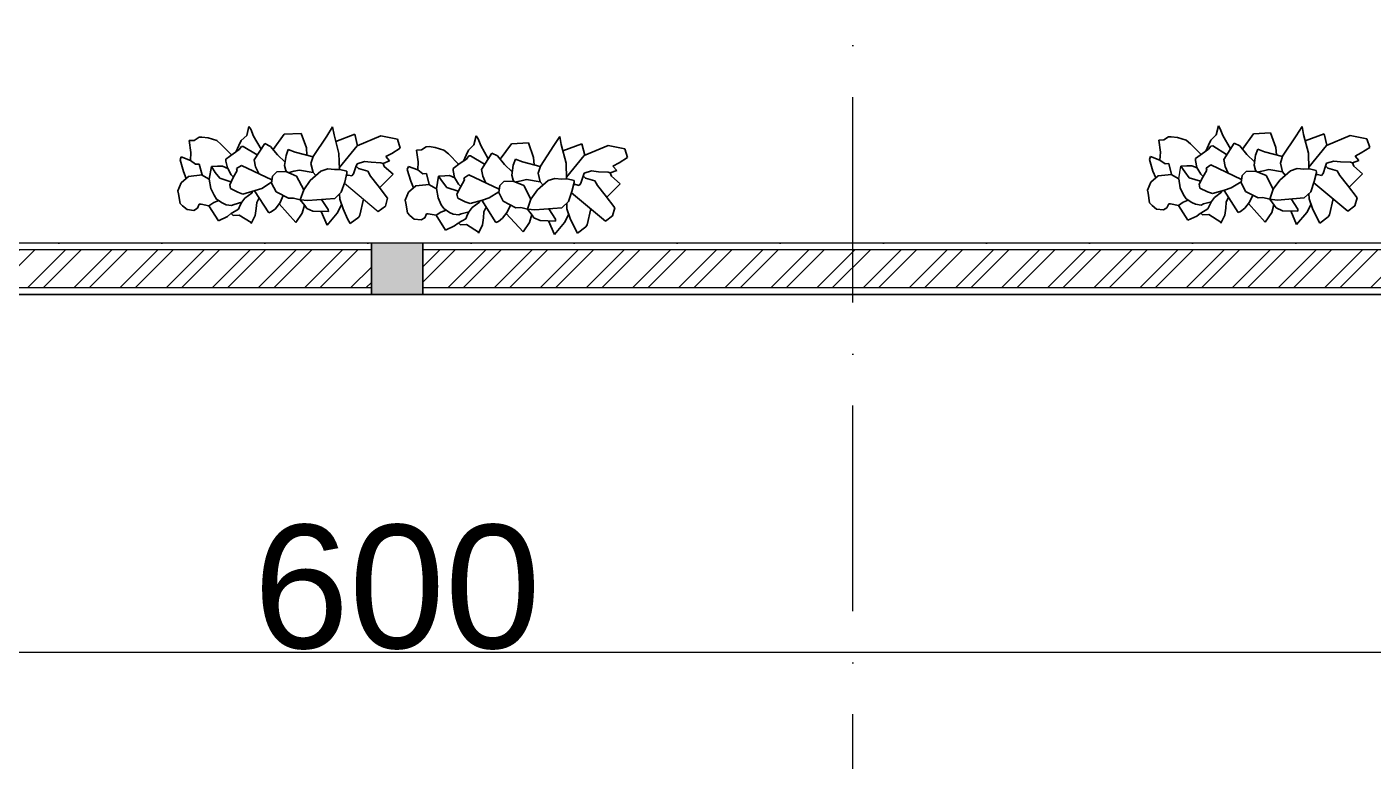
# Model space of a CAD drawing. Header units: millimetres. Extents: x -12161372 to 46643, y -9506984 to 15358.
# Drawn here: x 12501.1 to 12894.2, y 5154 to 5368.4 of the extents above; entities that cross this region are included whole.
import ezdxf

# ---------------------------------------------------------------- set-up
doc = ezdxf.new("R2010")
doc.units = ezdxf.units.MM
doc.linetypes.add('ACAD_ISO07W100', pattern=[3, 0, -3])
doc.linetypes.add('ACAD_ISO10W100', pattern=[18, 12, -3, 0, -3])
for name, color, linetype, lineweight in [('arsiran', 202, 'Continuous', 0), ('dimensi', 50, 'Continuous', 5), ('dinding', 110, 'Continuous', 9), ('garis potongan', 3, 'ACAD_ISO10W100', 18), ('kolom', 150, 'Continuous', 13), ('tumbuhan', 3, 'Continuous', 5)]:
    doc.layers.add(name, color=color, linetype=linetype, lineweight=lineweight)
doc.layers.add('lahan', color=253, linetype='Continuous', plot=False)
doc.layers.add('lantai', color=9, linetype='Continuous')
doc.layers.add('RING BALOK', color=7, linetype='Continuous')
doc.styles.get("Standard").update_dxf_attribs({"font": 'arial.ttf'})
doc.dimstyles.new('ISO-25', dxfattribs={"dimtxt": 4.5, "dimasz": 10, "dimexe": 10, "dimexo": 10, "dimtad": 1, "dimtxsty": 'Standard', "dimblk": 'ARCHTICK', "dimcen": 2.5, "dimclrt": 256, "dimadec": 0, "dimazin": 0, "dimtfac": 1, "dimtmove": 0, "dimatfit": 3, "dimfxl": 75, "dimfxlon": 1, "dimtfillclr": 256, "dimlwd": -1, "dimlwe": -1, "dimarcsym": 0})

# ---------------------------------------------------------------- blocks, each defined once
blk = doc.blocks.new('*U4')
at = {"layer": 'arsiran'}
h = blk.add_hatch(dxfattribs=at)
h.set_pattern_fill('ANSI32', color=256)
h.set_pattern_definition([(45, (-2274.681, -4513.269), (-6.735192, 6.735192), []), (45, (-2270.191, -4513.269), (-6.735192, 6.735192), [])])
h.paths.add_polyline_path([(0, 5.5), (0, -5.5), (270, -5.5), (270, 5.5)])
blk.add_lwpolyline([(0, -5.5), (270, -5.5), (270, 5.5), (0, 5.5)], close=True, dxfattribs=at)
at = {"layer": 'dinding'}
blk.add_lwpolyline([(0, -7.5), (270, -7.5), (270, 7.5), (0, 7.5)], close=True, dxfattribs=at)
blk = doc.blocks.new('*U48')
at = {"layer": 'arsiran'}
h = blk.add_hatch(dxfattribs=at)
h.set_pattern_fill('ANSI32', color=256)
h.set_pattern_definition([(45, (-2259.737, -4513.269), (-6.735192, 6.735192), []), (45, (-2255.247, -4513.269), (-6.735192, 6.735192), [])])
h.paths.add_polyline_path([(0, 5.5), (0, -5.5), (284.94, -5.5), (284.94, 5.5)])
blk.add_lwpolyline([(0, -5.5), (284.94, -5.5), (284.94, 5.5), (0, 5.5)], close=True, dxfattribs=at)
at = {"layer": 'dinding'}
blk.add_lwpolyline([(0, -7.5), (284.94, -7.5), (284.94, 7.5), (0, 7.5)], close=True, dxfattribs=at)
blk = doc.blocks.new('_ArchTick')
at = {"color": 0, "linetype": 'ByBlock', "const_width": 0.15}
blk.add_lwpolyline([(-0.5, -0.5), (0.5, 0.5)], dxfattribs=at)
blk = doc.blocks.new('*D90')
at = {"layer": 'Defpoints', "color": 0, "ltscale": 10, "transparency": 16777216}
for p in [(12309.18, 5290.26), (13509.18, 5290.26), (13509.18, 5091.03)]:
    blk.add_point(p, dxfattribs=at)
at = {"layer": 'dimensi', "color": 0, "ltscale": 10, "transparency": 16777216}
for p, q in [((12309.18, 5166.03), (12309.18, 5081.03)), ((13509.18, 5166.03), (13509.18, 5081.03)), ((12309.18, 5091.03), (13509.18, 5091.03))]:
    blk.add_line(p, q, dxfattribs=at)
at = {"layer": 'dimensi', "color": 0, "ltscale": 10, "transparency": 16777216, "xscale": 10, "yscale": 10, "zscale": 10, "rotation": 180}
blk.add_blockref('_ArchTick', (12309.18, 5091.03), dxfattribs=at)
at = {"layer": 'dimensi', "color": 0, "ltscale": 10, "transparency": 16777216, "xscale": 10, "yscale": 10, "zscale": 10}
blk.add_blockref('_ArchTick', (13509.18, 5091.03), dxfattribs=at)
at = {"layer": 'dimensi', "ltscale": 10, "transparency": 16777216, "insert": (12913.93, 5110.03), "char_height": 4.5, "attachment_point": 5}
blk.add_mtext('{\\H8x;1200}', dxfattribs=at)
blk = doc.blocks.new('*D93')
at = {"layer": 'Defpoints', "color": 0, "ltscale": 10, "transparency": 16777216}
for p in [(12309.18, 5290.26), (12909.18, 5289.64), (12309.18, 5185.7)]:
    blk.add_point(p, dxfattribs=at)
at = {"layer": 'dimensi', "color": 0, "ltscale": 10, "transparency": 16777216}
for p, q in [((12309.18, 5260.7), (12309.18, 5175.7)), ((12909.18, 5260.7), (12909.18, 5175.7)), ((12909.18, 5185.7), (12309.18, 5185.7))]:
    blk.add_line(p, q, dxfattribs=at)
at = {"layer": 'dimensi', "color": 0, "ltscale": 10, "transparency": 16777216, "xscale": 10, "yscale": 10, "zscale": 10, "rotation": 180}
blk.add_blockref('_ArchTick', (12309.18, 5185.7), dxfattribs=at)
at = {"layer": 'dimensi', "color": 0, "ltscale": 10, "transparency": 16777216, "xscale": 10, "yscale": 10, "zscale": 10}
blk.add_blockref('_ArchTick', (12909.18, 5185.7), dxfattribs=at)
at = {"layer": 'dimensi', "ltscale": 10, "transparency": 16777216, "insert": (12609.18, 5204.71), "char_height": 4.5, "attachment_point": 5}
blk.add_mtext('{\\H8x;600}', dxfattribs=at)

msp = doc.modelspace()

# ---------------------------------------------------------------- hatches: boundary and pattern name
at = {"layer": 'kolom'}
h = msp.add_hatch(color=256, dxfattribs=at)
h.dxf.hatch_style = 1
h.paths.add_polyline_path([(12616.683, 5305.262), (12601.683, 5305.262), (12601.683, 5290.262), (12616.683, 5290.262)])

# ---------------------------------------------------------------- linework, layer by layer
at = {"layer": 'garis potongan', "ltscale": 5}
msp.add_lwpolyline([(12767.298, 4927.483), (12742.298, 4927.483), (12742.298, 6747.971), (12767.298, 6747.971)], dxfattribs=at)
at = {"layer": 'kolom'}
msp.add_line((12616.683, 5305.262), (12616.683, 5290.262), dxfattribs=at)
msp.add_lwpolyline([(12601.683, 5290.262), (12616.683, 5290.262), (12616.683, 5305.262), (12601.683, 5305.262)], close=True, dxfattribs=at)
at = {"layer": 'lahan', "linetype": 'ACAD_ISO07W100', "ltscale": 10}
msp.add_lwpolyline([(12331.589, 5582.631), (12901.683, 5582.631), (12901.683, 5305.254), (12331.589, 5305.254)], close=True, dxfattribs=at)
at = {"layer": 'lantai'}
msp.add_lwpolyline([(12309.183, 5290.262), (13509.183, 5290.262), (13509.183, 6290.262), (12309.183, 6290.262)], close=True, dxfattribs=at)
at = {"layer": 'RING BALOK', "linetype": 'Continuous'}
for p, q in [((12565.915, 5339.326), (12565.277, 5336.691)), ((12566.48, 5338.479), (12565.915, 5339.326)), ((12567.259, 5336.48), (12566.48, 5338.479)), ((12588.634, 5336.464), (12590.349, 5339.142)), ((12590.349, 5339.142), (12590.778, 5336.839)), ((12849.002, 5339.458), (12848.364, 5336.823)), ((12849.567, 5338.611), (12849.002, 5339.458)), ((12850.346, 5336.612), (12849.567, 5338.611)), ((12871.721, 5336.595), (12873.436, 5339.273)), ((12873.436, 5339.273), (12873.865, 5336.971)), ((12549.949, 5335.21), (12548.513, 5335.152)), ((12548.513, 5335.152), (12548.978, 5331.692)), ((12551.357, 5336.136), (12549.949, 5335.21)), ((12552.181, 5336.169), (12551.357, 5336.136)), ((12553.984, 5335.951), (12552.181, 5336.169)), ((12556.522, 5335.182), (12553.984, 5335.951)), ((12557.813, 5334.074), (12556.522, 5335.182)), ((12560.878, 5330.999), (12557.813, 5334.074)), ((12563.707, 5335.179), (12563.033, 5333.702)), ((12565.277, 5336.691), (12563.707, 5335.179)), ((12569.474, 5332.619), (12567.259, 5336.48)), ((12570.559, 5334.293), (12567.472, 5329.53)), ((12572.2, 5333.488), (12570.559, 5334.293)), ((12572.978, 5332.531), (12576.218, 5337.019)), ((12576.218, 5337.019), (12581.175, 5337.269)), ((12581.175, 5337.269), (12582.725, 5333.018)), ((12584.685, 5330.507), (12588.634, 5336.464)), ((12590.778, 5336.839), (12592.202, 5331.387)), ((12591.278, 5334.924), (12596.821, 5337.019)), ((12596.821, 5337.019), (12597.627, 5333.672)), ((12597.522, 5333.629), (12604.439, 5336.515)), ((12604.439, 5336.515), (12609.318, 5335.549)), ((12610.115, 5332.972), (12609.318, 5335.549)), ((12632.263, 5336.557), (12631.625, 5333.922)), ((12632.828, 5335.709), (12632.263, 5336.557)), ((12633.607, 5333.711), (12632.828, 5335.709)), ((12639.326, 5329.762), (12642.566, 5334.25)), ((12642.566, 5334.25), (12647.524, 5334.5)), ((12647.524, 5334.5), (12649.073, 5330.249)), ((12654.982, 5333.694), (12656.697, 5336.372)), ((12656.697, 5336.372), (12657.126, 5334.07)), ((12657.126, 5334.07), (12658.55, 5328.618)), ((12657.626, 5332.155), (12663.17, 5334.25)), ((12663.17, 5334.25), (12663.975, 5330.903)), ((12833.036, 5335.341), (12831.601, 5335.284)), ((12831.601, 5335.284), (12832.066, 5331.823)), ((12834.444, 5336.267), (12833.036, 5335.341)), ((12835.268, 5336.3), (12834.444, 5336.267)), ((12837.071, 5336.082), (12835.268, 5336.3)), ((12839.609, 5335.314), (12837.071, 5336.082)), ((12840.9, 5334.206), (12839.609, 5335.314)), ((12843.965, 5331.131), (12840.9, 5334.206)), ((12846.794, 5335.311), (12846.12, 5333.834)), ((12848.364, 5336.823), (12846.794, 5335.311)), ((12852.561, 5332.751), (12850.346, 5336.612)), ((12853.646, 5334.424), (12850.559, 5329.662)), ((12855.287, 5333.62), (12853.646, 5334.424)), ((12856.065, 5332.663), (12859.305, 5337.151)), ((12859.305, 5337.151), (12864.263, 5337.401)), ((12864.263, 5337.401), (12865.812, 5333.15)), ((12867.772, 5330.639), (12871.721, 5336.595)), ((12873.865, 5336.971), (12875.289, 5331.519)), ((12874.365, 5335.056), (12879.909, 5337.151)), ((12879.909, 5337.151), (12880.714, 5333.804)), ((12880.609, 5333.761), (12887.526, 5336.646)), ((12887.526, 5336.646), (12892.405, 5335.681)), ((12893.202, 5333.104), (12892.405, 5335.681)), ((12546.143, 5330.419), (12545.811, 5329.536)), ((12548.87, 5329.368), (12546.143, 5330.419)), ((12548.978, 5331.692), (12548.87, 5329.368)), ((12561.31, 5331.314), (12559.201, 5329.78)), ((12563.069, 5332.544), (12561.31, 5331.314)), ((12562.241, 5331.965), (12563.033, 5333.702)), ((12563.76, 5333.441), (12563.069, 5332.544)), ((12564.298, 5333.463), (12563.76, 5333.441)), ((12568.324, 5331.014), (12564.298, 5333.463)), ((12574.253, 5330.961), (12572.2, 5333.488)), ((12576.475, 5328.834), (12574.253, 5330.961)), ((12576.774, 5330.771), (12576.324, 5327.854)), ((12577.438, 5332.537), (12576.774, 5330.771)), ((12579.438, 5331.747), (12577.438, 5332.537)), ((12584.654, 5330.409), (12579.438, 5331.747)), ((12582.725, 5333.018), (12582.851, 5330.872)), ((12584.029, 5328.451), (12584.685, 5330.507)), ((12592.344, 5326.754), (12592.202, 5331.387)), ((12592.329, 5327.249), (12597.522, 5333.629)), ((12607.648, 5331.424), (12605.881, 5330.483)), ((12605.881, 5330.483), (12606.967, 5329.253)), ((12610.115, 5332.972), (12607.648, 5331.424)), ((12616.297, 5332.44), (12614.862, 5332.383)), ((12614.862, 5332.383), (12615.327, 5328.922)), ((12617.706, 5333.366), (12616.297, 5332.44)), ((12618.529, 5333.399), (12617.706, 5333.366)), ((12620.332, 5333.181), (12618.529, 5333.399)), ((12622.87, 5332.413), (12620.332, 5333.181)), ((12624.161, 5331.304), (12622.87, 5332.413)), ((12627.226, 5328.23), (12624.161, 5331.304)), ((12628.589, 5329.196), (12629.381, 5330.933)), ((12630.055, 5332.409), (12629.381, 5330.933)), ((12630.108, 5330.672), (12629.417, 5329.775)), ((12631.625, 5333.922), (12630.055, 5332.409)), ((12630.646, 5330.693), (12630.108, 5330.672)), ((12634.673, 5328.245), (12630.646, 5330.693)), ((12635.823, 5329.85), (12633.607, 5333.711)), ((12636.907, 5331.523), (12633.82, 5326.761)), ((12638.549, 5330.719), (12636.907, 5331.523)), ((12640.602, 5328.191), (12638.549, 5330.719)), ((12649.073, 5330.249), (12649.199, 5328.102)), ((12651.033, 5327.738), (12654.982, 5333.694)), ((12658.677, 5324.479), (12663.87, 5330.86)), ((12663.87, 5330.86), (12670.787, 5333.745)), ((12670.787, 5333.745), (12675.666, 5332.78)), ((12676.464, 5330.202), (12673.996, 5328.654)), ((12676.464, 5330.202), (12675.666, 5332.78)), ((12829.231, 5330.551), (12828.898, 5329.667)), ((12831.957, 5329.5), (12829.231, 5330.551)), ((12832.066, 5331.823), (12831.957, 5329.5)), ((12844.397, 5331.446), (12842.289, 5329.912)), ((12846.156, 5332.676), (12844.397, 5331.446)), ((12845.328, 5332.097), (12846.12, 5333.834)), ((12846.847, 5333.573), (12846.156, 5332.676)), ((12847.385, 5333.595), (12846.847, 5333.573)), ((12851.411, 5331.146), (12847.385, 5333.595)), ((12857.34, 5331.092), (12855.287, 5333.62)), ((12859.562, 5328.966), (12857.34, 5331.092)), ((12859.861, 5330.903), (12859.411, 5327.986)), ((12860.525, 5332.669), (12859.861, 5330.903)), ((12862.525, 5331.879), (12860.525, 5332.669)), ((12867.741, 5330.541), (12862.525, 5331.879)), ((12865.812, 5333.15), (12865.938, 5331.003)), ((12867.116, 5328.583), (12867.772, 5330.639)), ((12875.431, 5326.885), (12875.289, 5331.519)), ((12875.416, 5327.381), (12880.609, 5333.761)), ((12890.735, 5331.555), (12888.968, 5330.615)), ((12888.968, 5330.615), (12890.054, 5329.385)), ((12893.202, 5333.104), (12890.735, 5331.555)), ((12545.811, 5329.536), (12546.814, 5326.096)), ((12548.87, 5329.368), (12550.34, 5328.267)), ((12550.34, 5328.267), (12551.417, 5328.31)), ((12551.417, 5328.31), (12552.232, 5325.153)), ((12554.352, 5323.896), (12554.958, 5327.581)), ((12554.958, 5327.581), (12556.752, 5327.653)), ((12556.087, 5325.887), (12554.958, 5327.581)), ((12558.187, 5327.71), (12556.752, 5327.653)), ((12559.727, 5327.035), (12558.187, 5327.71)), ((12559.201, 5329.78), (12559.219, 5329.201)), ((12559.219, 5329.201), (12559.64, 5327.188)), ((12559.64, 5327.188), (12560.778, 5325.204)), ((12562.537, 5326.434), (12561.343, 5324.357)), ((12563.748, 5327.932), (12562.34, 5327.006)), ((12562.34, 5327.006), (12562.537, 5326.434)), ((12572.664, 5323.712), (12563.748, 5327.932)), ((12567.472, 5329.53), (12567.892, 5327.517)), ((12568.779, 5325.551), (12567.892, 5327.517)), ((12576.736, 5326.131), (12574.045, 5326.023)), ((12576.324, 5327.854), (12576.727, 5326.42)), ((12576.727, 5326.42), (12576.915, 5326.138)), ((12579.83, 5324.804), (12576.736, 5326.131)), ((12579.068, 5326.224), (12577.642, 5325.877)), ((12580.674, 5326.578), (12579.068, 5326.224)), ((12584.647, 5325.867), (12580.674, 5326.578)), ((12583.821, 5323.514), (12586.971, 5326.249)), ((12584.647, 5325.867), (12584.029, 5328.451)), ((12586.971, 5326.249), (12588.926, 5326.907)), ((12588.926, 5326.907), (12590.908, 5326.696)), ((12590.908, 5326.696), (12592.523, 5326.761)), ((12592.523, 5326.761), (12594.514, 5326.26)), ((12594.514, 5326.26), (12594.532, 5325.681)), ((12597.17, 5327.526), (12596.514, 5325.47)), ((12597.502, 5328.409), (12597.17, 5327.526)), ((12597.221, 5327.662), (12597.905, 5326.976)), ((12599.637, 5329.074), (12597.502, 5328.409)), ((12600.623, 5326.214), (12597.905, 5326.976)), ((12601.619, 5328.863), (12599.637, 5329.074)), ((12601.384, 5324.795), (12600.623, 5326.214)), ((12604.498, 5328.688), (12601.619, 5328.863)), ((12605.111, 5328.495), (12604.498, 5328.688)), ((12606.967, 5329.253), (12605.111, 5328.495)), ((12605.111, 5328.495), (12605.431, 5327.566)), ((12608.013, 5325.349), (12605.431, 5327.566)), ((12612.492, 5327.649), (12612.159, 5326.766)), ((12612.159, 5326.766), (12613.163, 5323.327)), ((12615.218, 5326.598), (12612.492, 5327.649)), ((12615.327, 5328.922), (12615.218, 5326.598)), ((12615.218, 5326.598), (12616.689, 5325.497)), ((12627.658, 5328.545), (12625.55, 5327.011)), ((12625.55, 5327.011), (12625.567, 5326.432)), ((12625.567, 5326.432), (12625.988, 5324.419)), ((12629.417, 5329.775), (12627.658, 5328.545)), ((12633.82, 5326.761), (12634.241, 5324.748)), ((12642.823, 5326.064), (12640.602, 5328.191)), ((12643.122, 5328.002), (12642.672, 5325.085)), ((12643.786, 5329.768), (12643.122, 5328.002)), ((12645.786, 5328.978), (12643.786, 5329.768)), ((12651.002, 5327.639), (12645.786, 5328.978)), ((12650.378, 5325.682), (12651.033, 5327.738)), ((12658.692, 5323.984), (12658.55, 5328.618)), ((12665.985, 5326.305), (12663.85, 5325.64)), ((12667.967, 5326.094), (12665.985, 5326.305)), ((12673.315, 5326.484), (12671.459, 5325.726)), ((12673.996, 5328.654), (12672.229, 5327.714)), ((12672.229, 5327.714), (12673.315, 5326.484)), ((12828.898, 5329.667), (12829.901, 5326.228)), ((12830.708, 5324.253), (12829.901, 5326.228)), ((12831.957, 5329.5), (12833.428, 5328.398)), ((12833.428, 5328.398), (12834.504, 5328.441)), ((12834.504, 5328.441), (12835.319, 5325.285)), ((12838.045, 5327.713), (12839.839, 5327.784)), ((12839.174, 5326.018), (12838.045, 5327.713)), ((12841.274, 5327.842), (12839.839, 5327.784)), ((12842.815, 5327.167), (12841.274, 5327.842)), ((12842.289, 5329.912), (12842.306, 5329.333)), ((12842.306, 5329.333), (12842.727, 5327.32)), ((12842.727, 5327.32), (12843.865, 5325.336)), ((12845.624, 5326.566), (12844.43, 5324.488)), ((12846.836, 5328.064), (12845.427, 5327.138)), ((12845.427, 5327.138), (12845.624, 5326.566)), ((12855.751, 5323.844), (12846.836, 5328.064)), ((12850.559, 5329.662), (12850.979, 5327.649)), ((12851.866, 5325.683), (12850.979, 5327.649)), ((12857.132, 5326.155), (12855.912, 5324.947)), ((12859.823, 5326.262), (12857.132, 5326.155)), ((12859.411, 5327.986), (12859.814, 5326.552)), ((12859.814, 5326.552), (12860.002, 5326.27)), ((12862.917, 5324.936), (12859.823, 5326.262)), ((12862.155, 5326.356), (12860.729, 5326.009)), ((12863.761, 5326.71), (12862.155, 5326.356)), ((12867.734, 5325.998), (12863.761, 5326.71)), ((12866.908, 5323.646), (12870.058, 5326.381)), ((12867.734, 5325.998), (12867.116, 5328.583)), ((12870.058, 5326.381), (12872.013, 5327.039)), ((12872.013, 5327.039), (12873.996, 5326.828)), ((12873.996, 5326.828), (12875.61, 5326.893)), ((12875.61, 5326.893), (12877.601, 5326.392)), ((12877.601, 5326.392), (12877.619, 5325.813)), ((12880.257, 5327.658), (12879.601, 5325.602)), ((12880.589, 5328.541), (12880.257, 5327.658)), ((12880.308, 5327.794), (12880.992, 5327.107)), ((12882.724, 5329.206), (12880.589, 5328.541)), ((12883.71, 5326.346), (12880.992, 5327.107)), ((12884.706, 5328.995), (12882.724, 5329.206)), ((12884.471, 5324.927), (12883.71, 5326.346)), ((12887.586, 5328.82), (12884.706, 5328.995)), ((12888.198, 5328.627), (12887.586, 5328.82)), ((12890.054, 5329.385), (12888.198, 5328.627)), ((12888.198, 5328.627), (12888.518, 5327.698)), ((12891.1, 5325.481), (12888.518, 5327.698)), ((12546.194, 5322.882), (12545.188, 5320.523)), ((12548.294, 5324.706), (12546.194, 5322.882)), ((12547.621, 5324.121), (12546.814, 5326.096)), ((12552.232, 5325.153), (12548.294, 5324.706)), ((12554.352, 5323.896), (12552.114, 5325.139)), ((12554.335, 5323.906), (12554.794, 5321.196)), ((12557.396, 5324.199), (12556.087, 5325.887)), ((12560.661, 5323.17), (12557.396, 5324.199)), ((12561.343, 5324.357), (12560.329, 5322.287)), ((12560.329, 5322.287), (12560.543, 5321.135)), ((12561.445, 5324.535), (12560.778, 5325.204)), ((12572.561, 5323.005), (12569.702, 5321.211)), ((12572.825, 5324.815), (12572.528, 5322.773)), ((12572.528, 5322.773), (12573.863, 5320.217)), ((12574.045, 5326.023), (12572.825, 5324.815)), ((12581.927, 5320.829), (12579.83, 5324.804)), ((12583.821, 5323.514), (12581.927, 5320.829)), ((12585.466, 5324.942), (12584.647, 5325.867)), ((12593.894, 5323.046), (12592.906, 5320.107)), ((12594.532, 5325.681), (12593.894, 5323.046)), ((12594.39, 5325.096), (12594.908, 5325.116)), ((12595.994, 5324.87), (12594.908, 5325.116)), ((12596.514, 5325.47), (12595.994, 5324.87)), ((12603.626, 5321.985), (12601.384, 5324.795)), ((12604.075, 5321.399), (12608.013, 5325.349)), ((12613.969, 5321.352), (12613.163, 5323.327)), ((12618.58, 5322.383), (12614.642, 5321.936)), ((12616.689, 5325.497), (12617.765, 5325.54)), ((12617.765, 5325.54), (12618.58, 5322.383)), ((12620.7, 5321.127), (12618.463, 5322.369)), ((12620.7, 5321.127), (12621.306, 5324.812)), ((12621.306, 5324.812), (12623.1, 5324.883)), ((12622.436, 5323.117), (12621.306, 5324.812)), ((12623.744, 5321.43), (12622.436, 5323.117)), ((12624.535, 5324.941), (12623.1, 5324.883)), ((12626.076, 5324.266), (12624.535, 5324.941)), ((12625.988, 5324.419), (12627.127, 5322.434)), ((12627.794, 5321.765), (12627.127, 5322.434)), ((12628.885, 5323.665), (12627.691, 5321.587)), ((12630.097, 5325.163), (12628.688, 5324.236)), ((12628.688, 5324.236), (12628.885, 5323.665)), ((12639.012, 5320.943), (12630.097, 5325.163)), ((12635.127, 5322.782), (12634.241, 5324.748)), ((12640.393, 5323.254), (12639.173, 5322.045)), ((12643.084, 5323.361), (12640.393, 5323.254)), ((12642.672, 5325.085), (12643.075, 5323.651)), ((12643.075, 5323.651), (12643.264, 5323.368)), ((12646.178, 5322.035), (12643.084, 5323.361)), ((12645.416, 5323.454), (12643.99, 5323.108)), ((12647.022, 5323.808), (12645.416, 5323.454)), ((12650.995, 5323.097), (12647.022, 5323.808)), ((12650.169, 5320.745), (12653.319, 5323.48)), ((12650.995, 5323.097), (12650.378, 5325.682)), ((12651.814, 5322.173), (12650.995, 5323.097)), ((12653.319, 5323.48), (12655.274, 5324.138)), ((12655.274, 5324.138), (12657.257, 5323.927)), ((12657.257, 5323.927), (12658.871, 5323.991)), ((12658.871, 5323.991), (12660.862, 5323.491)), ((12660.88, 5322.912), (12660.242, 5320.277)), ((12660.738, 5322.326), (12661.257, 5322.347)), ((12660.862, 5323.491), (12660.88, 5322.912)), ((12662.342, 5322.1), (12661.257, 5322.347)), ((12662.862, 5322.701), (12662.342, 5322.1)), ((12663.518, 5324.757), (12662.862, 5322.701)), ((12663.85, 5325.64), (12663.518, 5324.757)), ((12663.569, 5324.893), (12664.253, 5324.206)), ((12666.971, 5323.445), (12664.253, 5324.206)), ((12667.733, 5322.025), (12666.971, 5323.445)), ((12670.847, 5325.919), (12667.967, 5326.094)), ((12670.423, 5318.63), (12674.362, 5322.58)), ((12671.459, 5325.726), (12670.847, 5325.919)), ((12671.459, 5325.726), (12671.779, 5324.796)), ((12674.362, 5322.58), (12671.779, 5324.796)), ((12829.281, 5323.014), (12828.276, 5320.654)), ((12831.381, 5324.837), (12829.281, 5323.014)), ((12835.319, 5325.285), (12831.381, 5324.837)), ((12837.439, 5324.028), (12835.201, 5325.27)), ((12837.422, 5324.037), (12837.881, 5321.328)), ((12840.483, 5324.331), (12839.174, 5326.018)), ((12843.748, 5323.301), (12840.483, 5324.331)), ((12844.43, 5324.488), (12843.416, 5322.418)), ((12843.416, 5322.418), (12843.63, 5321.267)), ((12844.532, 5324.666), (12843.865, 5325.336)), ((12855.649, 5323.137), (12852.789, 5321.343)), ((12855.912, 5324.947), (12855.615, 5322.905)), ((12855.615, 5322.905), (12856.95, 5320.349)), ((12865.014, 5320.961), (12862.917, 5324.936)), ((12866.908, 5323.646), (12865.014, 5320.961)), ((12868.553, 5325.074), (12867.734, 5325.998)), ((12876.981, 5323.178), (12875.993, 5320.239)), ((12876.899, 5322.84), (12886.763, 5314.58)), ((12877.619, 5325.813), (12876.981, 5323.178)), ((12877.477, 5325.227), (12877.995, 5325.248)), ((12879.081, 5325.001), (12877.995, 5325.248)), ((12879.601, 5325.602), (12879.081, 5325.001)), ((12886.713, 5322.117), (12884.471, 5324.927)), ((12887.162, 5321.531), (12891.1, 5325.481)), ((12545.188, 5320.523), (12545.394, 5319.661)), ((12545.857, 5316.841), (12545.394, 5319.661)), ((12554.794, 5321.196), (12555.753, 5319.204)), ((12555.753, 5319.204), (12556.506, 5318.075)), ((12560.543, 5321.135), (12562.732, 5320.063)), ((12562.732, 5320.063), (12564.184, 5319.541)), ((12563.896, 5317.21), (12564.758, 5318.404)), ((12564.184, 5319.541), (12567.746, 5320.553)), ((12564.758, 5318.404), (12566.867, 5319.938)), ((12566.855, 5320.3), (12566.867, 5319.938)), ((12567.601, 5320.504), (12571.717, 5314.043)), ((12567.746, 5320.553), (12569.702, 5321.211)), ((12568.879, 5318.497), (12568.211, 5317.092)), ((12573.863, 5320.217), (12577.513, 5318.333)), ((12575.973, 5319.128), (12575.037, 5317.075)), ((12577.513, 5318.333), (12578.948, 5318.391)), ((12578.948, 5318.391), (12580.939, 5317.89)), ((12581.927, 5320.829), (12580.939, 5317.89)), ((12590.986, 5318.291), (12583.101, 5317.686)), ((12592.906, 5320.107), (12590.986, 5318.291)), ((12592.382, 5319.612), (12592.43, 5318.059)), ((12606.432, 5318.328), (12603.626, 5321.985)), ((12605.785, 5315.982), (12606.432, 5318.328)), ((12612.542, 5320.113), (12611.537, 5317.753)), ((12614.642, 5321.936), (12612.542, 5320.113)), ((12620.684, 5321.136), (12621.142, 5318.426)), ((12621.142, 5318.426), (12622.101, 5316.435)), ((12627.009, 5320.4), (12623.744, 5321.43)), ((12627.691, 5321.587), (12626.677, 5319.517)), ((12626.677, 5319.517), (12626.892, 5318.366)), ((12626.892, 5318.366), (12629.08, 5317.293)), ((12634.094, 5317.784), (12636.05, 5318.441)), ((12638.91, 5320.236), (12636.05, 5318.441)), ((12639.173, 5322.045), (12638.876, 5320.004)), ((12638.876, 5320.004), (12640.211, 5317.448)), ((12648.275, 5318.06), (12646.178, 5322.035)), ((12650.169, 5320.745), (12648.275, 5318.06)), ((12660.242, 5320.277), (12659.254, 5317.338)), ((12660.16, 5319.938), (12670.025, 5311.679)), ((12669.974, 5319.215), (12667.733, 5322.025)), ((12672.78, 5315.558), (12669.974, 5319.215)), ((12828.276, 5320.654), (12828.482, 5319.793)), ((12828.945, 5316.973), (12828.482, 5319.793)), ((12837.881, 5321.328), (12838.84, 5319.336)), ((12838.84, 5319.336), (12839.593, 5318.207)), ((12843.63, 5321.267), (12845.819, 5320.195)), ((12845.819, 5320.195), (12847.272, 5319.673)), ((12846.984, 5317.342), (12847.845, 5318.536)), ((12847.272, 5319.673), (12850.833, 5320.685)), ((12847.845, 5318.536), (12849.954, 5320.07)), ((12849.943, 5320.432), (12849.954, 5320.07)), ((12850.688, 5320.636), (12854.804, 5314.175)), ((12850.833, 5320.685), (12852.789, 5321.343)), ((12851.967, 5318.629), (12851.298, 5317.224)), ((12856.95, 5320.349), (12860.6, 5318.465)), ((12859.06, 5319.26), (12858.124, 5317.206)), ((12860.6, 5318.465), (12862.035, 5318.522)), ((12862.035, 5318.522), (12864.026, 5318.022)), ((12865.014, 5320.961), (12864.026, 5318.022)), ((12874.073, 5318.423), (12866.188, 5317.818)), ((12875.993, 5320.239), (12874.073, 5318.423)), ((12875.469, 5319.744), (12875.517, 5318.191)), ((12889.519, 5318.459), (12886.713, 5322.117)), ((12888.872, 5316.114), (12889.519, 5318.459)), ((12545.857, 5316.841), (12546.582, 5316.114)), ((12546.582, 5316.114), (12547.874, 5315.005)), ((12547.874, 5315.005), (12549.856, 5314.794)), ((12549.856, 5314.794), (12550.915, 5315.417)), ((12550.915, 5315.417), (12551.417, 5316.596)), ((12551.966, 5316.574), (12551.417, 5316.596)), ((12554.232, 5316.129), (12551.966, 5316.574)), ((12554.232, 5316.129), (12555.641, 5317.055)), ((12557.009, 5311.763), (12554.232, 5316.129)), ((12557.135, 5317.657), (12555.641, 5317.055)), ((12556.506, 5318.075), (12558.156, 5316.981)), ((12558.156, 5316.981), (12559.25, 5316.445)), ((12559.25, 5316.445), (12560.873, 5316.219)), ((12560.765, 5313.896), (12562.882, 5315.14)), ((12560.873, 5316.219), (12561.582, 5316.538)), ((12563.868, 5317.16), (12561.582, 5316.538)), ((12562.882, 5315.14), (12563.385, 5316.32)), ((12563.385, 5316.32), (12563.896, 5317.21)), ((12568.085, 5315.348), (12567.788, 5313.306)), ((12568.211, 5317.092), (12568.085, 5315.348)), ((12571.717, 5314.043), (12572.425, 5314.361)), ((12572.425, 5314.361), (12573.655, 5315.28)), ((12573.655, 5315.28), (12575.037, 5317.075)), ((12574.742, 5316.691), (12579.626, 5311.263)), ((12580.939, 5317.89), (12582.248, 5316.203)), ((12583.101, 5317.686), (12580.939, 5317.89)), ((12581.485, 5314.013), (12582.159, 5316.318)), ((12582.248, 5316.203), (12582.813, 5315.355)), ((12582.813, 5315.355), (12584.633, 5314.558)), ((12584.633, 5314.558), (12589.127, 5314.448)), ((12587.057, 5314.499), (12588.766, 5310.513)), ((12587.131, 5317.995), (12589.11, 5315.027)), ((12589.127, 5314.448), (12589.11, 5315.027)), ((12591.709, 5314.013), (12592.981, 5316.459)), ((12593.415, 5315.199), (12592.43, 5318.059)), ((12594.759, 5312.353), (12593.415, 5315.199)), ((12599.435, 5318.048), (12598.321, 5313.365)), ((12603.676, 5314.448), (12605.785, 5315.982)), ((12611.537, 5317.753), (12611.743, 5316.892)), ((12612.206, 5314.072), (12611.743, 5316.892)), ((12623.484, 5314.888), (12621.989, 5314.286)), ((12622.101, 5316.435), (12622.854, 5315.305)), ((12622.854, 5315.305), (12624.504, 5314.211)), ((12630.216, 5314.391), (12627.93, 5313.768)), ((12629.08, 5317.293), (12630.533, 5316.772)), ((12629.733, 5313.55), (12630.245, 5314.441)), ((12630.245, 5314.441), (12631.106, 5315.635)), ((12630.533, 5316.772), (12634.094, 5317.784)), ((12631.106, 5315.635), (12633.215, 5317.169)), ((12633.204, 5317.531), (12633.215, 5317.169)), ((12633.949, 5317.735), (12638.065, 5311.273)), ((12635.228, 5315.728), (12634.559, 5314.323)), ((12640.211, 5317.448), (12643.861, 5315.564)), ((12642.321, 5316.359), (12641.385, 5314.305)), ((12643.861, 5315.564), (12645.296, 5315.621)), ((12645.296, 5315.621), (12647.288, 5315.121)), ((12648.275, 5318.06), (12647.288, 5315.121)), ((12647.288, 5315.121), (12648.596, 5313.433)), ((12649.449, 5314.917), (12647.288, 5315.121)), ((12657.334, 5315.522), (12649.449, 5314.917)), ((12653.479, 5315.226), (12655.458, 5312.257)), ((12659.254, 5317.338), (12657.334, 5315.522)), ((12658.73, 5316.843), (12658.778, 5315.289)), ((12659.763, 5312.429), (12658.778, 5315.289)), ((12665.783, 5315.279), (12664.669, 5310.596)), ((12672.133, 5313.213), (12672.78, 5315.558)), ((12828.945, 5316.973), (12829.67, 5316.245)), ((12829.67, 5316.245), (12830.961, 5315.137)), ((12830.961, 5315.137), (12832.943, 5314.926)), ((12832.943, 5314.926), (12834.002, 5315.548)), ((12834.002, 5315.548), (12834.505, 5316.728)), ((12835.053, 5316.706), (12834.505, 5316.728)), ((12837.319, 5316.261), (12835.053, 5316.706)), ((12837.319, 5316.261), (12838.728, 5317.187)), ((12840.096, 5311.895), (12837.319, 5316.261)), ((12840.222, 5317.789), (12838.728, 5317.187)), ((12839.593, 5318.207), (12841.243, 5317.113)), ((12841.243, 5317.113), (12842.337, 5316.576)), ((12842.337, 5316.576), (12843.96, 5316.351)), ((12843.852, 5314.027), (12845.969, 5315.272)), ((12843.96, 5316.351), (12844.669, 5316.67)), ((12846.955, 5317.292), (12844.669, 5316.67)), ((12845.969, 5315.272), (12846.472, 5316.452)), ((12846.472, 5316.452), (12846.984, 5317.342)), ((12851.172, 5315.479), (12850.875, 5313.438)), ((12851.298, 5317.224), (12851.172, 5315.479)), ((12854.804, 5314.175), (12855.513, 5314.493)), ((12855.513, 5314.493), (12856.742, 5315.412)), ((12856.742, 5315.412), (12858.124, 5317.206)), ((12857.829, 5316.823), (12862.713, 5311.395)), ((12864.026, 5318.022), (12865.335, 5316.335)), ((12866.188, 5317.818), (12864.026, 5318.022)), ((12864.572, 5314.145), (12865.246, 5316.45)), ((12865.335, 5316.335), (12865.9, 5315.487)), ((12865.9, 5315.487), (12867.721, 5314.69)), ((12867.721, 5314.69), (12872.214, 5314.579)), ((12870.144, 5314.63), (12871.853, 5310.644)), ((12870.218, 5318.127), (12872.197, 5315.159)), ((12872.214, 5314.579), (12872.197, 5315.159)), ((12874.796, 5314.145), (12876.068, 5316.591)), ((12876.502, 5315.33), (12875.517, 5318.191)), ((12877.847, 5312.485), (12876.502, 5315.33)), ((12882.522, 5318.18), (12881.408, 5313.497)), ((12886.763, 5314.58), (12888.872, 5316.114)), ((12557.009, 5311.763), (12559.643, 5313.013)), ((12559.643, 5313.013), (12560.688, 5313.851)), ((12561.32, 5313.338), (12560.765, 5313.896)), ((12563.114, 5313.41), (12561.32, 5313.338)), ((12566.594, 5311.229), (12563.114, 5313.41)), ((12566.603, 5310.939), (12566.594, 5311.229)), ((12567.788, 5313.306), (12566.603, 5310.939)), ((12579.626, 5311.263), (12581.485, 5314.013)), ((12588.766, 5310.513), (12591.709, 5314.013)), ((12595.521, 5310.934), (12594.759, 5312.353)), ((12597.98, 5312.771), (12595.521, 5310.934)), ((12598.321, 5313.365), (12597.98, 5312.771)), ((12612.206, 5314.072), (12612.931, 5313.344)), ((12612.931, 5313.344), (12614.222, 5312.236)), ((12614.222, 5312.236), (12616.204, 5312.025)), ((12616.204, 5312.025), (12617.263, 5312.647)), ((12617.263, 5312.647), (12617.766, 5313.827)), ((12618.314, 5313.805), (12617.766, 5313.827)), ((12620.58, 5313.36), (12618.314, 5313.805)), ((12620.58, 5313.36), (12621.989, 5314.286)), ((12623.357, 5308.993), (12620.58, 5313.36)), ((12624.504, 5314.211), (12625.598, 5313.675)), ((12625.598, 5313.675), (12627.221, 5313.45)), ((12625.991, 5310.244), (12627.036, 5311.081)), ((12627.113, 5311.126), (12629.23, 5312.37)), ((12627.669, 5310.568), (12627.113, 5311.126)), ((12627.221, 5313.45), (12627.93, 5313.768)), ((12629.463, 5310.64), (12627.669, 5310.568)), ((12629.23, 5312.37), (12629.733, 5313.55)), ((12632.942, 5308.459), (12629.463, 5310.64)), ((12634.136, 5310.537), (12632.951, 5308.17)), ((12634.433, 5312.578), (12634.136, 5310.537)), ((12634.559, 5314.323), (12634.433, 5312.578)), ((12638.065, 5311.273), (12638.774, 5311.592)), ((12638.774, 5311.592), (12640.003, 5312.51)), ((12640.003, 5312.51), (12641.385, 5314.305)), ((12641.09, 5313.922), (12645.975, 5308.493)), ((12645.975, 5308.493), (12647.833, 5311.244)), ((12647.833, 5311.244), (12648.507, 5313.549)), ((12648.596, 5313.433), (12649.161, 5312.586)), ((12649.161, 5312.586), (12650.982, 5311.789)), ((12650.982, 5311.789), (12655.476, 5311.678)), ((12653.405, 5311.729), (12655.114, 5307.743)), ((12655.114, 5307.743), (12658.058, 5311.244)), ((12655.476, 5311.678), (12655.458, 5312.257)), ((12658.058, 5311.244), (12659.329, 5313.689)), ((12661.108, 5309.584), (12659.763, 5312.429)), ((12664.669, 5310.596), (12664.328, 5310.002)), ((12670.025, 5311.679), (12672.133, 5313.213)), ((12840.096, 5311.895), (12842.73, 5313.145)), ((12842.73, 5313.145), (12843.775, 5313.982)), ((12844.408, 5313.47), (12843.852, 5314.027)), ((12846.202, 5313.541), (12844.408, 5313.47)), ((12849.681, 5311.361), (12846.202, 5313.541)), ((12849.69, 5311.071), (12849.681, 5311.361)), ((12850.875, 5313.438), (12849.69, 5311.071)), ((12862.713, 5311.395), (12864.572, 5314.145)), ((12871.853, 5310.644), (12874.796, 5314.145)), ((12878.608, 5311.065), (12877.847, 5312.485)), ((12881.067, 5312.903), (12878.608, 5311.065)), ((12881.408, 5313.497), (12881.067, 5312.903)), ((12623.357, 5308.993), (12625.991, 5310.244)), ((12632.951, 5308.17), (12632.942, 5308.459)), ((12661.87, 5308.164), (12661.108, 5309.584)), ((12664.328, 5310.002), (12661.87, 5308.164))]:
    msp.add_line(p, q, dxfattribs=at)
at = {"layer": 'tumbuhan', "linetype": 'Continuous'}
for p, q in [((12837.439, 5324.028), (12838.045, 5327.713)), ((12593.812, 5322.708), (12603.676, 5314.448))]:
    msp.add_line(p, q, dxfattribs=at)

# ---------------------------------------------------------------- block references
at = {"layer": 'dinding'}
for name, p in [('*U4', (12331.683, 5297.762)), ('*U48', (12616.683, 5297.762))]:
    msp.add_blockref(name, p, dxfattribs=at)

# ---------------------------------------------------------------- dimensions: what is measured, and where the dimension line sits
at = {"layer": 'dimensi', "ltscale": 10}
dim = msp.add_linear_dim(base=(13509.183, 5091.028), p1=(12309.183, 5290.262), p2=(13509.183, 5290.262), text='{\\H8x;<>}', dimstyle='ISO-25', dxfattribs=at)
dim.commit()
dim.dimension.update_dxf_attribs({"geometry": '*D90', "text_midpoint": (12913.928, 5091.028), "dimtype": 160})
dim = msp.add_linear_dim(base=(12309.183, 5185.704), p1=(12909.183, 5289.637), p2=(12309.183, 5290.262), text='{\\H8x;<>}', dimstyle='ISO-25', dxfattribs=at)
dim.commit()
dim.dimension.update_dxf_attribs({"geometry": '*D93', "text_midpoint": (12609.183, 5204.71)})

doc.saveas('drawing.dxf')
